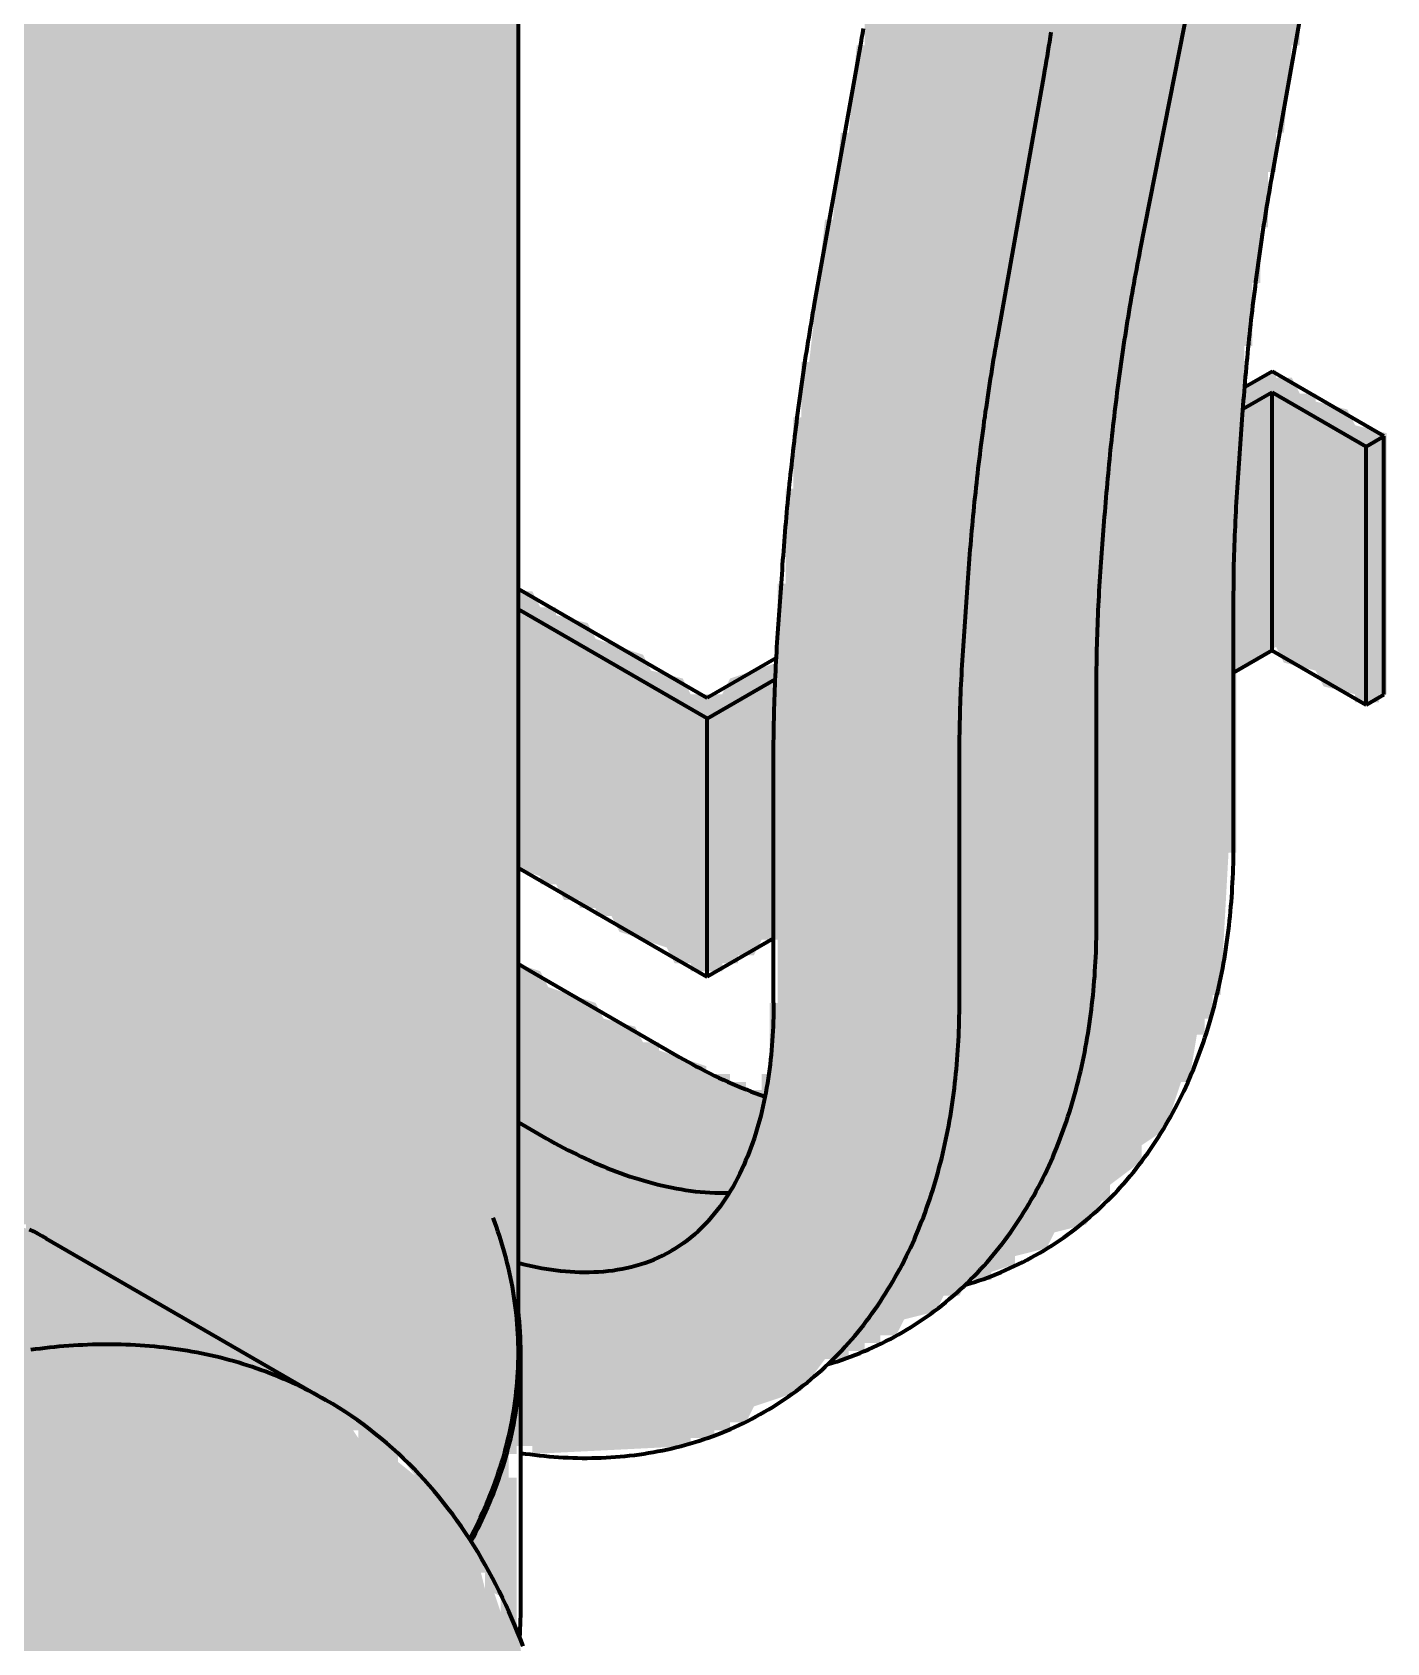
# Model space of a CAD drawing. Header units: millimetres. Extents: x 0 to 420, y 0 to 297.
# Drawn here: x 240.63 to 257.76, y 175.43 to 195.79 of the extents above; entities that cross this region are included whole.
import ezdxf

# ---------------------------------------------------------------- set-up
doc = ezdxf.new("R2010")
doc.units = ezdxf.units.MM
doc.layers.add('01-VISIBLE', color=7, linetype='CONTINUOUS', lineweight=70)
doc.layers.add('13-GRAFICA', color=30, linetype='CONTINUOUS', lineweight=18)

msp = doc.modelspace()

# ---------------------------------------------------------------- hatches: boundary and pattern name
at = {"layer": '13-GRAFICA', "true_color": 0x202020}
h = msp.add_hatch(color=7, dxfattribs=at)
h.dxf.hatch_style = 1
h.paths.add_polyline_path([(248.656, 234.118), (248.756, 233.918), (248.956, 233.918), (248.956, 233.818), (249.056, 233.818), (249.256, 233.518), (249.456, 233.518), (250.156, 232.718), (250.356, 232.718), (250.356, 232.618), (250.856, 232.218), (250.856, 232.018), (251.356, 231.618), (251.356, 231.418), (251.856, 231.018), (251.856, 230.818), (252.156, 230.618), (252.156, 230.418), (252.356, 230.318), (252.356, 230.118), (252.456, 230.118), (252.556, 229.818), (252.756, 229.718), (252.856, 229.318), (252.956, 229.318), (253.056, 229.018), (253.256, 228.918), (253.256, 228.718), (253.356, 228.718), (253.356, 228.518), (253.456, 228.518), (253.456, 228.318), (253.556, 228.318), (253.556, 228.118), (253.656, 228.118), (253.656, 227.918), (253.756, 227.918), (253.756, 227.718), (253.856, 227.718), (253.856, 227.518), (253.956, 227.518), (253.956, 227.318), (254.056, 227.318), (254.056, 227.118), (254.156, 227.118), (254.156, 226.918), (254.256, 226.918), (254.256, 226.718), (254.356, 226.718), (254.456, 226.118), (254.556, 226.118), (254.556, 225.918), (254.656, 225.918), (254.656, 225.618), (254.756, 225.618), (254.756, 225.318), (254.856, 225.318), (254.856, 225.018), (254.956, 225.018), (254.956, 224.718), (255.056, 224.718), (255.056, 224.418), (255.156, 224.418), (255.156, 224.118), (255.256, 224.118), (255.256, 223.618), (255.356, 223.618), (255.456, 222.718), (255.556, 222.718), (255.556, 222.318), (255.656, 222.318), (255.756, 220.118), (255.856, 220.118), (255.856, 214.818), (255.956, 214.818), (255.956, 213.518), (256.056, 213.518), (256.156, 211.718), (256.256, 211.718), (256.256, 211.018), (256.356, 211.018), (256.556, 208.918), (256.656, 208.918), (256.656, 208.318), (256.756, 208.318), (256.756, 207.618), (256.856, 207.618), (256.856, 206.918), (256.956, 206.918), (256.956, 206.118), (257.056, 206.118), (257.056, 205.218), (257.156, 205.218), (257.156, 204.018), (257.256, 204.018), (257.256, 199.818), (257.156, 199.818), (257.156, 198.718), (257.056, 198.718), (256.956, 197.318), (256.856, 197.318), (256.856, 196.818), (256.756, 196.818), (256.756, 196.218), (256.656, 196.218), (256.656, 195.618), (256.556, 195.618), (256.456, 194.518), (256.356, 194.518), (256.356, 194.018), (256.256, 194.018), (256.256, 193.318), (256.156, 193.318), (256.156, 192.618), (256.056, 192.618), (256.056, 191.818), (255.956, 191.818), (255.956, 190.618), (255.856, 190.618), (255.856, 185.418), (255.756, 185.418), (255.656, 183.618), (255.556, 183.618), (255.556, 183.318), (255.456, 183.318), (255.456, 183.118), (255.356, 183.118), (255.256, 182.518), (255.156, 182.518), (254.956, 181.918), (254.656, 181.718), (254.656, 181.518), (254.256, 181.218), (254.256, 181.018), (254.156, 181.018), (253.956, 180.718), (253.556, 180.618), (253.456, 180.418), (253.056, 180.318), (253.056, 180.218), (252.756, 180.118), (252.756, 180.018), (252.456, 180.018), (252.356, 179.818), (252.156, 179.818), (252.056, 179.618), (251.656, 179.518), (251.556, 179.318), (251.356, 179.318), (251.356, 179.218), (251.156, 179.218), (251.156, 179.118), (250.956, 179.118), (250.956, 179.018), (250.656, 179.018), (250.356, 178.618), (249.756, 178.418), (249.656, 178.218), (249.456, 178.218), (249.456, 178.118), (249.256, 178.118), (249.256, 178.018), (248.956, 178.018), (248.956, 177.918), (246.956, 177.818), (246.956, 177.918), (246.756, 177.918), (246.756, 184.018), (247.056, 183.918), (247.156, 183.718), (247.756, 183.518), (247.856, 183.318), (248.256, 183.218), (248.356, 183.018), (248.556, 183.018), (248.556, 182.918), (249.156, 182.718), (249.156, 182.618), (249.456, 182.618), (249.456, 182.518), (249.656, 182.518), (249.656, 182.418), (249.856, 182.418), (249.856, 182.618), (249.956, 182.618), (249.956, 183.518), (250.056, 183.518), (250.056, 188.818), (250.156, 188.818), (250.156, 190.018), (250.256, 190.018), (250.256, 190.918), (250.356, 190.918), (250.356, 191.618), (250.456, 191.618), (250.656, 193.418), (250.756, 193.418), (250.856, 194.518), (250.956, 194.518), (251.056, 195.618), (251.156, 195.618), (251.156, 196.218), (251.256, 196.218), (251.356, 198.118), (251.456, 198.118), (251.456, 201.918), (251.356, 201.918), (251.356, 203.118), (251.256, 203.118), (251.256, 204.018), (251.156, 204.018), (251.156, 204.718), (251.056, 204.718), (250.856, 206.818), (250.756, 206.818), (250.556, 208.818), (250.456, 208.818), (250.456, 209.618), (250.356, 209.618), (250.356, 210.418), (250.256, 210.418), (250.256, 211.418), (250.156, 211.418), (250.156, 212.718), (250.056, 212.718), (250.056, 218.018), (249.956, 218.018), (249.856, 220.018), (249.756, 220.018), (249.456, 221.718), (249.356, 221.718), (249.356, 222.018), (249.256, 222.018), (249.256, 222.318), (249.156, 222.318), (248.956, 223.218), (248.856, 223.218), (248.856, 223.418), (248.756, 223.418), (248.756, 223.718), (248.656, 223.718), (248.656, 223.918), (248.556, 223.918), (248.556, 224.118), (248.456, 224.118), (248.456, 224.318), (248.356, 224.318), (248.356, 224.518), (248.256, 224.518), (248.256, 224.718), (248.156, 224.718), (248.156, 224.918), (248.056, 224.918), (248.056, 225.118), (247.956, 225.118), (247.956, 225.318), (247.856, 225.318), (247.656, 225.918), (247.456, 226.018), (247.456, 226.218), (247.356, 226.218), (247.256, 226.518), (247.056, 226.618), (247.056, 226.818), (246.956, 226.818), (246.956, 227.018), (246.756, 227.118), (246.756, 227.318), (246.356, 227.618), (246.356, 227.818), (246.256, 227.818), (246.256, 227.918), (245.856, 228.218), (245.856, 228.418), (244.956, 229.218), (244.956, 235.518), (245.456, 235.518), (245.456, 235.418), (246.256, 235.318), (246.256, 235.218), (246.556, 235.218), (246.556, 235.118), (246.956, 235.118), (246.956, 235.018), (247.156, 235.018), (247.256, 234.818), (247.456, 234.818), (247.456, 234.718), (247.856, 234.618), (247.956, 234.418), (248.356, 234.318), (248.456, 234.118)])
at = {"layer": '13-GRAFICA', "true_color": 0xb21820}
h = msp.add_hatch(color=7, dxfattribs=at)
h.dxf.hatch_style = 1
h.paths.add_polyline_path([(235.556, 186.018), (235.556, 186.118), (237.256, 186.218), (237.256, 186.318), (237.656, 186.318), (237.656, 186.418), (238.056, 186.418), (238.056, 186.518), (238.456, 186.518), (238.456, 186.618), (238.756, 186.618), (238.756, 186.718), (239.156, 186.718), (239.156, 186.818), (239.456, 186.818), (239.456, 186.918), (239.856, 186.918), (239.856, 187.018), (240.456, 187.118), (240.456, 204.318), (239.856, 204.218), (239.856, 204.118), (239.456, 204.118), (239.456, 204.018), (239.156, 204.018), (239.156, 203.918), (238.756, 203.918), (238.756, 203.818), (238.456, 203.818), (238.456, 203.718), (237.256, 203.518), (237.256, 203.418), (235.556, 203.318), (235.556, 203.218), (235.356, 203.218), (235.356, 211.329), (236.956, 211.418), (236.956, 211.518), (237.356, 211.518), (237.356, 211.618), (237.756, 211.618), (237.756, 211.718), (238.156, 211.718), (238.156, 211.818), (239.356, 212.018), (239.356, 212.118), (240.056, 212.218), (240.056, 212.318), (240.256, 212.318), (240.256, 212.418), (240.456, 212.418), (240.456, 212.518), (240.656, 212.518), (240.656, 212.618), (240.856, 212.618), (240.856, 212.718), (241.156, 212.718), (241.156, 212.818), (241.356, 212.818), (241.356, 212.918), (241.556, 212.918), (241.556, 213.018), (241.756, 213.018), (241.756, 213.118), (242.056, 213.118), (242.056, 213.218), (242.456, 213.318), (242.456, 202.618), (242.356, 202.618), (242.356, 202.418), (242.156, 202.318), (242.156, 202.118), (241.956, 202.018), (241.956, 201.818), (241.756, 201.718), (241.756, 201.518), (241.556, 201.418), (241.556, 201.218), (241.356, 201.118), (241.356, 196.018), (241.556, 196.018), (241.556, 195.918), (241.856, 196.018), (241.956, 196.218), (242.556, 196.418), (242.656, 196.618), (243.256, 196.818), (243.356, 197.018), (243.956, 197.218), (244.056, 197.418), (244.456, 197.518), (244.456, 201.918), (244.756, 202.018), (244.856, 202.318), (244.956, 202.318), (244.956, 215.518), (245.256, 215.718), (245.256, 215.918), (245.556, 216.118), (245.556, 216.318), (245.656, 216.318), (245.656, 216.418), (245.856, 216.518), (245.856, 216.718), (246.056, 216.818), (246.056, 217.018), (246.156, 217.018), (246.156, 217.218), (246.256, 217.218), (246.256, 217.518), (246.356, 217.518), (246.356, 217.818), (246.456, 217.818), (246.456, 218.118), (246.556, 218.118), (246.656, 218.818), (246.756, 218.818), (246.756, 178.018), (246.656, 178.018), (246.656, 178.218), (246.556, 178.218), (246.556, 177.518), (246.356, 177.418), (246.156, 176.818), (245.956, 176.818), (245.956, 177.018), (245.756, 177.118), (245.756, 177.318), (245.656, 177.318), (245.256, 177.818), (245.056, 177.818), (244.956, 178.018), (244.756, 178.018), (244.756, 178.118), (244.656, 178.118), (244.556, 178.318), (244.356, 178.318), (244.156, 178.618), (243.956, 178.618), (243.856, 178.818), (243.256, 179.018), (243.156, 179.218), (242.756, 179.318), (242.656, 179.518), (242.056, 179.718), (241.956, 179.918), (241.356, 180.118), (241.256, 180.318), (240.856, 180.418), (240.756, 180.618), (240.556, 180.618), (240.556, 180.718), (240.356, 180.718), (240.356, 180.818), (239.456, 180.918), (239.456, 181.018), (238.556, 181.118), (238.556, 181.218), (236.256, 181.018), (236.256, 180.918), (235.756, 180.918), (235.756, 180.818), (235.356, 180.738), (235.356, 182.218), (235.356, 185.518), (235.356, 186.018)])
h = msp.add_hatch(color=7, dxfattribs=at)
h.dxf.hatch_style = 1
h.paths.add_polyline_path([(255.956, 190.618), (255.956, 191.318), (256.356, 191.518), (256.356, 191.418), (256.556, 191.418), (256.656, 191.218), (256.856, 191.218), (256.856, 191.118), (257.256, 191.018), (257.356, 190.818), (257.756, 190.718), (257.756, 187.418), (257.656, 187.418), (257.656, 187.318), (257.356, 187.318), (257.356, 187.418), (256.956, 187.518), (256.856, 187.718), (256.456, 187.818), (256.356, 188.018), (255.856, 187.718), (255.856, 190.618)])
h = msp.add_hatch(color=7, dxfattribs=at)
h.dxf.hatch_style = 1
h.paths.add_polyline_path([(246.956, 188.718), (247.056, 188.518), (247.256, 188.518), (247.256, 188.418), (247.656, 188.318), (247.756, 188.118), (248.356, 187.918), (248.456, 187.718), (248.856, 187.618), (248.956, 187.418), (249.356, 187.418), (249.456, 187.618), (250.056, 187.818), (250.056, 184.318), (249.856, 184.318), (249.756, 184.118), (249.556, 184.118), (249.556, 184.018), (249.356, 184.018), (249.356, 183.918), (248.956, 183.918), (248.956, 184.018), (248.756, 184.018), (248.656, 184.218), (248.056, 184.418), (247.956, 184.618), (247.756, 184.618), (247.756, 184.718), (247.556, 184.718), (247.556, 184.818), (247.356, 184.818), (247.256, 185.018), (247.056, 185.018), (247.056, 185.118), (246.756, 185.218), (246.756, 188.718)])
at = {"layer": '13-GRAFICA', "true_color": 0x202020}
h = msp.add_hatch(color=7, dxfattribs=at)
h.dxf.hatch_style = 1
h.paths.add_polyline_path([(230.856, 178.118), (231.056, 178.118), (231.156, 178.318), (231.356, 178.318), (231.556, 178.618), (231.756, 178.618), (231.856, 178.818), (232.056, 178.818), (232.256, 179.118), (232.456, 179.118), (232.556, 179.318), (232.756, 179.318), (232.756, 179.418), (232.856, 179.418), (232.956, 179.618), (233.156, 179.618), (233.256, 179.818), (233.456, 179.818), (233.456, 179.918), (233.656, 179.918), (233.656, 180.018), (233.956, 180.018), (233.956, 180.118), (234.156, 180.118), (234.156, 180.218), (234.356, 180.218), (234.356, 180.318), (234.656, 180.318), (234.656, 180.418), (234.856, 180.418), (234.856, 180.518), (235.056, 180.518), (235.056, 180.618), (235.256, 180.618), (235.256, 180.718), (235.556, 180.718), (235.556, 180.818), (235.756, 180.818), (235.756, 180.918), (236.256, 180.918), (236.256, 181.018), (238.556, 181.218), (238.556, 181.118), (239.056, 181.118), (239.056, 181.018), (239.456, 181.018), (239.456, 180.918), (239.956, 180.918), (239.956, 180.818), (240.356, 180.818), (240.356, 180.718), (240.756, 180.618), (240.856, 180.418), (241.256, 180.318), (241.356, 180.118), (241.956, 179.918), (242.056, 179.718), (242.656, 179.518), (242.756, 179.318), (243.156, 179.218), (243.256, 179.018), (243.856, 178.818), (243.956, 178.618), (244.156, 178.618), (244.256, 178.468), (244.256, 171.118), (244.156, 171.118), (244.156, 171.518), (244.056, 171.518), (243.856, 172.718), (243.756, 172.718), (243.756, 173.018), (243.556, 173.118), (243.456, 173.518), (243.356, 173.518), (243.256, 173.818), (243.056, 173.918), (242.956, 174.318), (242.756, 174.318), (242.556, 174.618), (242.356, 174.618), (242.356, 174.718), (242.056, 174.818), (241.956, 175.018), (241.756, 175.018), (241.756, 175.118), (241.256, 175.118), (241.256, 175.218), (240.856, 175.218), (240.856, 175.318), (239.656, 175.318), (239.656, 175.218), (238.556, 175.118), (238.556, 175.018), (238.056, 174.918), (238.056, 174.818), (237.856, 174.818), (237.856, 174.718), (237.656, 174.718), (237.656, 174.618), (237.356, 174.618), (237.356, 174.518), (236.756, 174.318), (236.656, 174.118), (236.456, 174.118), (236.256, 173.818), (236.056, 173.818), (235.956, 173.618), (235.756, 173.618), (235.756, 173.518), (235.656, 173.518), (235.556, 173.318), (235.356, 173.318), (235.256, 173.118), (235.056, 173.118), (235.056, 173.018), (233.256, 171.318), (233.256, 171.118), (233.056, 171.018), (233.056, 170.818), (232.756, 170.618), (232.756, 170.418), (232.456, 170.218), (232.456, 170.018), (232.256, 169.918), (232.256, 169.718), (232.156, 169.718), (232.156, 169.618), (231.956, 169.518), (231.956, 169.318), (231.756, 169.218), (231.756, 169.018), (231.656, 169.018), (231.556, 168.618), (231.356, 168.518), (231.356, 168.318), (231.256, 168.318), (231.256, 168.118), (231.156, 168.118), (231.156, 167.918), (231.056, 167.918), (231.056, 167.718), (230.956, 167.718), (230.756, 167.118), (230.556, 167.018), (230.456, 166.418), (230.356, 166.418), (230.356, 166.218), (230.256, 166.218), (230.056, 165.318), (229.956, 165.318), (229.856, 164.818), (229.756, 164.818), (229.756, 164.518), (229.656, 164.518), (229.556, 163.418), (229.456, 163.418), (229.456, 162.918), (229.356, 162.918), (229.356, 162.418), (229.256, 162.418), (229.256, 176.451)])
h = msp.add_hatch(color=7, dxfattribs=at)
h.dxf.hatch_style = 1
h.paths.add_polyline_path([(244.356, 178.318), (244.556, 178.318), (244.756, 178.018), (244.956, 178.018), (245.056, 177.818), (245.256, 177.818), (245.256, 177.718), (245.756, 177.318), (245.756, 177.118), (245.956, 177.018), (245.956, 176.818), (246.056, 176.818), (246.056, 176.618), (246.256, 176.518), (246.356, 176.118), (246.456, 176.118), (246.556, 175.818), (246.756, 175.718), (246.856, 175.018), (246.956, 175.018), (246.956, 174.618), (247.056, 174.618), (247.056, 174.218), (247.156, 174.218), (247.156, 173.718), (247.256, 173.718), (247.256, 173.318), (247.356, 173.318), (247.356, 169.718), (247.256, 169.718), (247.256, 169.218), (247.156, 169.218), (247.156, 168.718), (247.056, 168.718), (247.056, 168.118), (246.956, 168.118), (246.956, 167.618), (246.856, 167.618), (246.756, 166.718), (246.656, 166.718), (246.656, 166.418), (246.556, 166.418), (246.556, 166.218), (246.456, 166.218), (246.456, 165.918), (246.356, 165.918), (246.156, 165.018), (246.056, 165.018), (246.056, 164.818), (245.956, 164.818), (245.756, 163.918), (245.656, 163.918), (245.656, 163.718), (245.556, 163.718), (245.556, 163.418), (245.356, 163.318), (245.356, 163.118), (245.256, 163.118), (245.256, 162.918), (245.156, 162.918), (245.156, 162.718), (245.056, 162.718), (245.056, 162.518), (244.956, 162.518), (244.956, 162.318), (244.856, 162.318), (244.656, 161.718), (244.456, 161.618), (244.456, 161.418), (244.356, 161.418), (244.356, 161.218), (244.256, 161.218), (244.256, 168.918), (244.256, 171.118), (244.256, 178.468)])
at = {"layer": '13-GRAFICA', "true_color": 0xffd200}
h = msp.add_hatch(color=7, dxfattribs=at)
h.dxf.hatch_style = 1
h.paths.add_polyline_path([(246.356, 176.318), (246.256, 176.318), (246.256, 176.518), (246.056, 176.618), (246.056, 176.818), (246.156, 176.818), (246.356, 177.418), (246.556, 177.518), (246.556, 178.218), (246.656, 178.218), (246.656, 178.018), (246.756, 178.018), (246.756, 177.818), (246.656, 177.818), (246.656, 177.518), (246.756, 177.518), (246.756, 175.718), (246.556, 175.818), (246.556, 176.018), (246.356, 176.118)])

# ---------------------------------------------------------------- linework, layer by layer
at = {"layer": '01-VISIBLE'}
for p, q in [((246.779, 179.096), (246.779, 218.905)), ((256.303, 193.941), (256.889, 197.242)), ((254.641, 193.028), (255.258, 196.167)), ((250.524, 192.352), (251.111, 195.653)), ((252.838, 191.941), (253.424, 195.242)), ((256.307, 191.498), (255.961, 191.298)), ((257.721, 190.681), (256.307, 191.498)), ((255.939, 191.024), (256.307, 191.236)), ((256.307, 191.236), (257.495, 190.551)), ((256.307, 187.97), (256.307, 191.236)), ((255.869, 190.03), (255.925, 190.829)), ((257.495, 190.551), (257.721, 190.681)), ((257.495, 187.285), (257.495, 190.551)), ((257.721, 187.415), (257.721, 190.681)), ((254.147, 189.089), (254.19, 189.663)), ((250.06, 188.192), (250.116, 188.991)), ((246.779, 188.752), (249.165, 187.374)), ((252.404, 188.029), (252.46, 188.828)), ((249.165, 187.113), (246.779, 188.49)), ((255.82, 185.521), (255.82, 188.573)), ((250.041, 187.88), (249.165, 187.374)), ((256.307, 187.97), (255.82, 187.689)), ((256.307, 187.97), (257.495, 187.285)), ((249.165, 187.113), (250.027, 187.611)), ((254.087, 184.521), (254.087, 187.498)), ((257.495, 187.285), (257.721, 187.415)), ((249.165, 183.847), (249.165, 187.113)), ((250.005, 183.52), (250.005, 186.573)), ((252.355, 183.52), (252.355, 186.573)), ((246.779, 185.224), (249.165, 183.847)), ((250.005, 184.332), (249.165, 183.847)), ((246.906, 183.936), (248.815, 182.834)), ((246.779, 182.009), (247.083, 181.833)), ((240.811, 180.54), (244.347, 178.499)), ((246.809, 175.83), (246.809, 179.096))]:
    msp.add_line(p, q, dxfattribs=at)
for points in [[(251.111, 195.653), (251.121, 195.713), (251.132, 195.773), (251.142, 195.834)], [(253.424, 195.242), (253.435, 195.302), (253.446, 195.363), (253.456, 195.423), (253.466, 195.484), (253.476, 195.544), (253.486, 195.605), (253.496, 195.665), (253.505, 195.726), (253.515, 195.786)], [(255.925, 190.829), (255.929, 190.889), (255.933, 190.949), (255.938, 191.009), (255.942, 191.069), (255.947, 191.129), (255.952, 191.19), (255.957, 191.25), (255.962, 191.31), (255.967, 191.37), (255.972, 191.43), (255.978, 191.49), (255.983, 191.55), (255.989, 191.61), (255.994, 191.67), (256, 191.73), (256.006, 191.79), (256.012, 191.85), (256.018, 191.91), (256.025, 191.97), (256.031, 192.03), (256.038, 192.09), (256.044, 192.15), (256.051, 192.21), (256.058, 192.27), (256.065, 192.33), (256.072, 192.39), (256.08, 192.45), (256.087, 192.51), (256.095, 192.57), (256.102, 192.629), (256.11, 192.689), (256.118, 192.749), (256.126, 192.809), (256.134, 192.869), (256.142, 192.928), (256.151, 192.988), (256.159, 193.048), (256.168, 193.108), (256.177, 193.167), (256.186, 193.227), (256.195, 193.287), (256.204, 193.346), (256.213, 193.406), (256.223, 193.465), (256.232, 193.525), (256.242, 193.584), (256.252, 193.644), (256.262, 193.703), (256.272, 193.763), (256.282, 193.822), (256.292, 193.882), (256.303, 193.941)], [(254.19, 189.663), (254.195, 189.723), (254.2, 189.784), (254.205, 189.844), (254.21, 189.904), (254.215, 189.965), (254.22, 190.025), (254.226, 190.086), (254.231, 190.146), (254.237, 190.207), (254.242, 190.267), (254.248, 190.327), (254.254, 190.388), (254.26, 190.448), (254.266, 190.509), (254.273, 190.569), (254.279, 190.629), (254.286, 190.69), (254.293, 190.75), (254.299, 190.81), (254.306, 190.87), (254.313, 190.931), (254.32, 190.991), (254.328, 191.051), (254.335, 191.111), (254.343, 191.172), (254.35, 191.232), (254.358, 191.292), (254.366, 191.352), (254.374, 191.412), (254.382, 191.472), (254.391, 191.532), (254.399, 191.593), (254.408, 191.653), (254.416, 191.713), (254.425, 191.773), (254.434, 191.833), (254.443, 191.893), (254.452, 191.953), (254.462, 192.013), (254.471, 192.073), (254.481, 192.132), (254.491, 192.192), (254.5, 192.252), (254.51, 192.312), (254.521, 192.372), (254.531, 192.432), (254.541, 192.491), (254.552, 192.551), (254.562, 192.611), (254.573, 192.671), (254.584, 192.73), (254.595, 192.79), (254.607, 192.85), (254.618, 192.909), (254.629, 192.969), (254.641, 193.028)], [(250.116, 188.991), (250.12, 189.051), (250.124, 189.112), (250.129, 189.172), (250.133, 189.232), (250.138, 189.292), (250.143, 189.353), (250.147, 189.413), (250.152, 189.473), (250.158, 189.534), (250.163, 189.594), (250.168, 189.654), (250.173, 189.714), (250.179, 189.775), (250.185, 189.835), (250.19, 189.895), (250.196, 189.955), (250.202, 190.015), (250.208, 190.076), (250.214, 190.136), (250.221, 190.196), (250.227, 190.256), (250.234, 190.316), (250.24, 190.376), (250.247, 190.437), (250.254, 190.497), (250.261, 190.557), (250.268, 190.617), (250.275, 190.677), (250.283, 190.737), (250.29, 190.797), (250.298, 190.857), (250.305, 190.917), (250.313, 190.977), (250.321, 191.037), (250.329, 191.097), (250.337, 191.157), (250.345, 191.217), (250.354, 191.277), (250.362, 191.336), (250.371, 191.396), (250.379, 191.456), (250.388, 191.516), (250.397, 191.576), (250.406, 191.636), (250.415, 191.695), (250.425, 191.755), (250.434, 191.815), (250.444, 191.875), (250.453, 191.934), (250.463, 191.994), (250.473, 192.054), (250.483, 192.113), (250.493, 192.173), (250.503, 192.233), (250.514, 192.292), (250.524, 192.352)], [(252.46, 188.828), (252.464, 188.888), (252.468, 188.949), (252.473, 189.009), (252.478, 189.069), (252.482, 189.129), (252.487, 189.189), (252.492, 189.249), (252.497, 189.309), (252.502, 189.369), (252.507, 189.43), (252.513, 189.49), (252.518, 189.55), (252.524, 189.61), (252.53, 189.67), (252.535, 189.73), (252.541, 189.79), (252.547, 189.85), (252.554, 189.91), (252.56, 189.97), (252.566, 190.03), (252.573, 190.09), (252.58, 190.15), (252.586, 190.21), (252.593, 190.27), (252.6, 190.33), (252.608, 190.39), (252.615, 190.449), (252.622, 190.509), (252.63, 190.569), (252.637, 190.629), (252.645, 190.689), (252.653, 190.749), (252.661, 190.808), (252.669, 190.868), (252.678, 190.928), (252.686, 190.988), (252.695, 191.047), (252.703, 191.107), (252.712, 191.167), (252.721, 191.226), (252.73, 191.286), (252.739, 191.346), (252.748, 191.405), (252.758, 191.465), (252.767, 191.525), (252.777, 191.584), (252.787, 191.644), (252.797, 191.703), (252.807, 191.763), (252.817, 191.822), (252.828, 191.881), (252.838, 191.941)], [(255.82, 188.573), (255.82, 188.634), (255.82, 188.695), (255.821, 188.755), (255.821, 188.816), (255.822, 188.877), (255.823, 188.938), (255.824, 188.998), (255.825, 189.059), (255.827, 189.12), (255.828, 189.181), (255.83, 189.241), (255.832, 189.302), (255.834, 189.363), (255.836, 189.423), (255.839, 189.484), (255.842, 189.545), (255.844, 189.605), (255.847, 189.666), (255.851, 189.727), (255.854, 189.787), (255.858, 189.848), (255.861, 189.909), (255.865, 189.969), (255.869, 190.03)], [(254.087, 187.498), (254.088, 187.56), (254.088, 187.621), (254.088, 187.682), (254.089, 187.743), (254.09, 187.805), (254.09, 187.866), (254.092, 187.927), (254.093, 187.988), (254.094, 188.05), (254.096, 188.111), (254.098, 188.172), (254.1, 188.233), (254.102, 188.294), (254.104, 188.356), (254.107, 188.417), (254.109, 188.478), (254.112, 188.539), (254.115, 188.6), (254.119, 188.662), (254.122, 188.723), (254.126, 188.784), (254.13, 188.845), (254.134, 188.906), (254.138, 188.967), (254.142, 189.028), (254.147, 189.089)], [(250.005, 186.573), (250.005, 186.633), (250.005, 186.693), (250.006, 186.753), (250.006, 186.813), (250.007, 186.873), (250.008, 186.933), (250.009, 186.993), (250.01, 187.053), (250.011, 187.113), (250.012, 187.173), (250.014, 187.233), (250.016, 187.293), (250.018, 187.353), (250.02, 187.413), (250.022, 187.473), (250.024, 187.533), (250.027, 187.593), (250.029, 187.653), (250.032, 187.713), (250.035, 187.773), (250.038, 187.833), (250.041, 187.893), (250.045, 187.953), (250.048, 188.012), (250.052, 188.072), (250.056, 188.132), (250.06, 188.192)], [(252.355, 186.573), (252.355, 186.633), (252.355, 186.694), (252.356, 186.755), (252.356, 186.816), (252.357, 186.876), (252.358, 186.937), (252.359, 186.998), (252.36, 187.059), (252.362, 187.119), (252.363, 187.18), (252.365, 187.241), (252.367, 187.302), (252.369, 187.362), (252.372, 187.423), (252.374, 187.484), (252.377, 187.544), (252.38, 187.605), (252.383, 187.666), (252.386, 187.726), (252.389, 187.787), (252.393, 187.848), (252.396, 187.908), (252.4, 187.969), (252.404, 188.029)], [(252.427, 179.953), (252.485, 179.97), (252.542, 179.989), (252.6, 180.008), (252.657, 180.028), (252.714, 180.048), (252.77, 180.07), (252.826, 180.092), (252.882, 180.115), (252.938, 180.139), (252.993, 180.164), (253.048, 180.189), (253.102, 180.215), (253.156, 180.242), (253.21, 180.27), (253.263, 180.299), (253.316, 180.328), (253.369, 180.358), (253.421, 180.389), (253.472, 180.421), (253.523, 180.453), (253.574, 180.486), (253.624, 180.52), (253.674, 180.554), (253.723, 180.59), (253.772, 180.625), (253.82, 180.662), (253.868, 180.699), (253.915, 180.737), (253.961, 180.776), (254.007, 180.815), (254.053, 180.855), (254.098, 180.896), (254.142, 180.937), (254.186, 180.978), (254.229, 181.021), (254.271, 181.064), (254.313, 181.107), (254.355, 181.151), (254.396, 181.196), (254.436, 181.241), (254.475, 181.287), (254.514, 181.333), (254.553, 181.38), (254.59, 181.427), (254.628, 181.475), (254.664, 181.523), (254.7, 181.572), (254.735, 181.621), (254.77, 181.67), (254.804, 181.72), (254.837, 181.771), (254.87, 181.822), (254.902, 181.873), (254.934, 181.924), (254.965, 181.976), (254.995, 182.029), (255.025, 182.081), (255.054, 182.134), (255.083, 182.188), (255.11, 182.241), (255.138, 182.295), (255.164, 182.35), (255.191, 182.404), (255.216, 182.459), (255.241, 182.514), (255.265, 182.569), (255.289, 182.625), (255.312, 182.681), (255.335, 182.737), (255.357, 182.793), (255.378, 182.85), (255.399, 182.907), (255.419, 182.964), (255.439, 183.021), (255.458, 183.078), (255.477, 183.136), (255.495, 183.194), (255.512, 183.251), (255.529, 183.31), (255.545, 183.368), (255.561, 183.426), (255.577, 183.485), (255.592, 183.543), (255.606, 183.602), (255.62, 183.661), (255.633, 183.72), (255.646, 183.779), (255.658, 183.838), (255.67, 183.897), (255.682, 183.957), (255.692, 184.016), (255.703, 184.076), (255.713, 184.136), (255.722, 184.195), (255.731, 184.255), (255.74, 184.315), (255.748, 184.375), (255.755, 184.435), (255.762, 184.495), (255.769, 184.555), (255.775, 184.615), (255.781, 184.675), (255.787, 184.736), (255.792, 184.796), (255.796, 184.856), (255.8, 184.917), (255.804, 184.977), (255.808, 185.037), (255.81, 185.098), (255.813, 185.158), (255.815, 185.219), (255.817, 185.279), (255.818, 185.339), (255.819, 185.4), (255.82, 185.46), (255.82, 185.521)], [(250.694, 178.953), (250.752, 178.97), (250.81, 178.988), (250.867, 179.007), (250.924, 179.027), (250.981, 179.048), (251.038, 179.07), (251.094, 179.092), (251.15, 179.115), (251.205, 179.139), (251.261, 179.163), (251.315, 179.189), (251.37, 179.215), (251.424, 179.242), (251.478, 179.27), (251.531, 179.299), (251.584, 179.328), (251.636, 179.358), (251.688, 179.389), (251.74, 179.42), (251.791, 179.453), (251.842, 179.486), (251.892, 179.52), (251.942, 179.554), (251.991, 179.589), (252.039, 179.625), (252.088, 179.662), (252.135, 179.699), (252.182, 179.737), (252.229, 179.776), (252.275, 179.815), (252.32, 179.855), (252.365, 179.895), (252.409, 179.936), (252.453, 179.978), (252.496, 180.021), (252.539, 180.064), (252.581, 180.107), (252.622, 180.151), (252.663, 180.196), (252.703, 180.241), (252.743, 180.287), (252.782, 180.333), (252.82, 180.38), (252.858, 180.427), (252.895, 180.475), (252.932, 180.523), (252.968, 180.572), (253.003, 180.621), (253.037, 180.67), (253.072, 180.72), (253.105, 180.771), (253.138, 180.821), (253.17, 180.873), (253.202, 180.924), (253.233, 180.976), (253.263, 181.028), (253.293, 181.081), (253.322, 181.134), (253.35, 181.187), (253.378, 181.241), (253.405, 181.295), (253.432, 181.349), (253.458, 181.404), (253.484, 181.459), (253.508, 181.514), (253.533, 181.569), (253.556, 181.625), (253.58, 181.681), (253.602, 181.737), (253.624, 181.793), (253.646, 181.85), (253.666, 181.907), (253.687, 181.964), (253.706, 182.021), (253.725, 182.078), (253.744, 182.136), (253.762, 182.193), (253.78, 182.251), (253.797, 182.309), (253.813, 182.368), (253.829, 182.426), (253.844, 182.484), (253.859, 182.543), (253.874, 182.602), (253.887, 182.661), (253.901, 182.72), (253.914, 182.779), (253.926, 182.838), (253.938, 182.897), (253.949, 182.957), (253.96, 183.016), (253.97, 183.076), (253.98, 183.135), (253.99, 183.195), (253.999, 183.255), (254.007, 183.315), (254.015, 183.375), (254.023, 183.435), (254.03, 183.495), (254.037, 183.555), (254.043, 183.615), (254.049, 183.675), (254.054, 183.735), (254.059, 183.796), (254.064, 183.856), (254.068, 183.916), (254.072, 183.977), (254.075, 184.037), (254.078, 184.097), (254.081, 184.158), (254.083, 184.218), (254.084, 184.279), (254.086, 184.339), (254.087, 184.4), (254.087, 184.46), (254.087, 184.521)], [(246.779, 184.011), (246.8, 183.998), (246.821, 183.986), (246.843, 183.973), (246.864, 183.961), (246.885, 183.948), (246.906, 183.936)], [(246.809, 177.829), (246.869, 177.821), (246.928, 177.813), (246.988, 177.805), (247.048, 177.798), (247.107, 177.792), (247.167, 177.787), (247.227, 177.782), (247.287, 177.777), (247.347, 177.774), (247.407, 177.771), (247.467, 177.769), (247.527, 177.767), (247.587, 177.766), (247.647, 177.766), (247.707, 177.767), (247.767, 177.768), (247.827, 177.77), (247.887, 177.772), (247.947, 177.776), (248.007, 177.78), (248.067, 177.785), (248.127, 177.79), (248.186, 177.797), (248.246, 177.804), (248.305, 177.812), (248.365, 177.82), (248.424, 177.83), (248.483, 177.84), (248.542, 177.851), (248.601, 177.862), (248.66, 177.875), (248.719, 177.888), (248.777, 177.902), (248.835, 177.917), (248.893, 177.933), (248.951, 177.949), (249.009, 177.966), (249.066, 177.984), (249.123, 178.003), (249.18, 178.023), (249.236, 178.043), (249.292, 178.064), (249.348, 178.086), (249.404, 178.109), (249.459, 178.133), (249.514, 178.157), (249.569, 178.182), (249.623, 178.208), (249.677, 178.234), (249.73, 178.262), (249.783, 178.29), (249.836, 178.319), (249.888, 178.349), (249.94, 178.379), (249.991, 178.41), (250.042, 178.442), (250.093, 178.475), (250.142, 178.508), (250.192, 178.542), (250.241, 178.577), (250.289, 178.612), (250.337, 178.648), (250.385, 178.685), (250.432, 178.722), (250.478, 178.76), (250.524, 178.799), (250.57, 178.838), (250.614, 178.878), (250.659, 178.919), (250.702, 178.96), (250.745, 179.002), (250.788, 179.045), (250.83, 179.087), (250.871, 179.131), (250.912, 179.175), (250.952, 179.22), (250.992, 179.265), (251.031, 179.311), (251.069, 179.357), (251.107, 179.403), (251.144, 179.451), (251.181, 179.498), (251.217, 179.546), (251.252, 179.595), (251.287, 179.644), (251.321, 179.693), (251.355, 179.743), (251.387, 179.793), (251.42, 179.844), (251.451, 179.895), (251.483, 179.946), (251.513, 179.998), (251.543, 180.05), (251.572, 180.103), (251.601, 180.155), (251.629, 180.208), (251.656, 180.262), (251.683, 180.316), (251.709, 180.37), (251.735, 180.424), (251.76, 180.478), (251.785, 180.533), (251.809, 180.588), (251.832, 180.644), (251.855, 180.699), (251.877, 180.755), (251.899, 180.811), (251.92, 180.867), (251.94, 180.924), (251.96, 180.98), (251.98, 181.037), (251.998, 181.094), (252.017, 181.152), (252.035, 181.209), (252.052, 181.266), (252.069, 181.324), (252.085, 181.382), (252.1, 181.44), (252.116, 181.498), (252.13, 181.556), (252.144, 181.615), (252.158, 181.673), (252.171, 181.732), (252.184, 181.79), (252.196, 181.849), (252.208, 181.908), (252.219, 181.967), (252.229, 182.026), (252.24, 182.085), (252.249, 182.145), (252.259, 182.204), (252.268, 182.263), (252.276, 182.323), (252.284, 182.382), (252.291, 182.442), (252.298, 182.502), (252.305, 182.561), (252.311, 182.621), (252.317, 182.681), (252.322, 182.741), (252.327, 182.801), (252.332, 182.86), (252.336, 182.92), (252.34, 182.98), (252.343, 183.04), (252.346, 183.1), (252.348, 183.16), (252.35, 183.22), (252.352, 183.28), (252.353, 183.34), (252.354, 183.4), (252.355, 183.46), (252.355, 183.52)], [(250.005, 183.52), (250.005, 183.46), (250.004, 183.4), (250.003, 183.34), (250.001, 183.28), (249.999, 183.22), (249.996, 183.16), (249.993, 183.1), (249.989, 183.04), (249.984, 182.98), (249.979, 182.92), (249.974, 182.861), (249.967, 182.801), (249.96, 182.741), (249.953, 182.682), (249.945, 182.622), (249.936, 182.563), (249.927, 182.503), (249.917, 182.444), (249.906, 182.385), (249.895, 182.326), (249.883, 182.267), (249.87, 182.208), (249.856, 182.15), (249.842, 182.092), (249.827, 182.033), (249.811, 181.975), (249.794, 181.918), (249.776, 181.86), (249.758, 181.803), (249.738, 181.746), (249.718, 181.69), (249.697, 181.633), (249.675, 181.578), (249.652, 181.522), (249.628, 181.467), (249.603, 181.412), (249.577, 181.358), (249.55, 181.305), (249.522, 181.251), (249.493, 181.199), (249.462, 181.147), (249.431, 181.096), (249.398, 181.045), (249.365, 180.996), (249.33, 180.947), (249.294, 180.899), (249.256, 180.852), (249.218, 180.806), (249.178, 180.761), (249.137, 180.717), (249.094, 180.674), (249.051, 180.633), (249.006, 180.593), (248.96, 180.554), (248.913, 180.517), (248.865, 180.481), (248.815, 180.447), (248.765, 180.415), (248.713, 180.384)], [(248.815, 182.834), (248.87, 182.802), (248.925, 182.772), (248.98, 182.742), (249.035, 182.712), (249.09, 182.683), (249.146, 182.654), (249.202, 182.626), (249.259, 182.598), (249.315, 182.571), (249.372, 182.545), (249.429, 182.519), (249.487, 182.494), (249.545, 182.469), (249.603, 182.445), (249.661, 182.422), (249.719, 182.399), (249.778, 182.377), (249.837, 182.355), (249.896, 182.335)], [(247.083, 181.833), (247.136, 181.803), (247.189, 181.773), (247.242, 181.744), (247.296, 181.715), (247.35, 181.687), (247.404, 181.659), (247.458, 181.631), (247.513, 181.605), (247.568, 181.578), (247.623, 181.552), (247.679, 181.527), (247.734, 181.502), (247.79, 181.478), (247.846, 181.454), (247.903, 181.431), (247.96, 181.409), (248.016, 181.387), (248.074, 181.366), (248.131, 181.346), (248.189, 181.326), (248.247, 181.307), (248.305, 181.289), (248.363, 181.272), (248.422, 181.255), (248.481, 181.239), (248.54, 181.224), (248.599, 181.21), (248.658, 181.196), (248.718, 181.184), (248.778, 181.173), (248.838, 181.162), (248.898, 181.152), (248.958, 181.144), (249.019, 181.136), (249.079, 181.13), (249.14, 181.125), (249.201, 181.121), (249.262, 181.118), (249.323, 181.117), (249.384, 181.116), (249.444, 181.117)], [(246.779, 179.096), (246.779, 179.156), (246.778, 179.217), (246.776, 179.277), (246.773, 179.337), (246.77, 179.397), (246.765, 179.457), (246.76, 179.517), (246.754, 179.577), (246.748, 179.637), (246.74, 179.697), (246.732, 179.756), (246.723, 179.816), (246.713, 179.875), (246.703, 179.935), (246.692, 179.994), (246.68, 180.053), (246.667, 180.112), (246.654, 180.171), (246.639, 180.229), (246.625, 180.287), (246.609, 180.346), (246.593, 180.404), (246.576, 180.461), (246.558, 180.519), (246.54, 180.576), (246.521, 180.633), (246.501, 180.69), (246.48, 180.747), (246.459, 180.803)], [(240.811, 180.54), (240.759, 180.57), (240.706, 180.599), (240.653, 180.628), (240.6, 180.656)], [(246.779, 180.231), (246.838, 180.216), (246.897, 180.203), (246.956, 180.19), (247.015, 180.178), (247.074, 180.167), (247.133, 180.157), (247.193, 180.148), (247.253, 180.14), (247.313, 180.133), (247.373, 180.128), (247.433, 180.123), (247.493, 180.119), (247.553, 180.117), (247.613, 180.116), (247.674, 180.116), (247.734, 180.118), (247.794, 180.121), (247.854, 180.125), (247.914, 180.131), (247.974, 180.138), (248.034, 180.147), (248.093, 180.157), (248.152, 180.169), (248.211, 180.183), (248.269, 180.198), (248.327, 180.215), (248.384, 180.234), (248.441, 180.255), (248.497, 180.277), (248.552, 180.301), (248.607, 180.327), (248.66, 180.354), (248.713, 180.384)], [(246.809, 179.096), (246.809, 179.162), (246.807, 179.228), (246.805, 179.294), (246.802, 179.36), (246.798, 179.425), (246.792, 179.491), (246.786, 179.557), (246.779, 179.622)], [(244.347, 178.499), (244.295, 178.529), (244.242, 178.558), (244.189, 178.586), (244.135, 178.614), (244.082, 178.642), (244.028, 178.668), (243.973, 178.694), (243.919, 178.72), (243.864, 178.744), (243.808, 178.768), (243.753, 178.791), (243.697, 178.814), (243.641, 178.836), (243.585, 178.858), (243.528, 178.878), (243.471, 178.898), (243.414, 178.918), (243.357, 178.936), (243.299, 178.954), (243.242, 178.972), (243.184, 178.989), (243.126, 179.005), (243.067, 179.02), (243.009, 179.035), (242.95, 179.049), (242.892, 179.062), (242.833, 179.075), (242.774, 179.087), (242.715, 179.099), (242.656, 179.11), (242.596, 179.12), (242.537, 179.13), (242.477, 179.139), (242.417, 179.147), (242.358, 179.155), (242.298, 179.162), (242.238, 179.169), (242.178, 179.174), (242.118, 179.18), (242.058, 179.185), (241.998, 179.189), (241.938, 179.192), (241.877, 179.195), (241.817, 179.198), (241.757, 179.2), (241.697, 179.201), (241.637, 179.201), (241.576, 179.202), (241.516, 179.201), (241.456, 179.2), (241.396, 179.199), (241.335, 179.197), (241.275, 179.194), (241.215, 179.191), (241.155, 179.188), (241.095, 179.183), (241.035, 179.179), (240.975, 179.174), (240.915, 179.168), (240.855, 179.162), (240.795, 179.155), (240.735, 179.148), (240.675, 179.141), (240.616, 179.133)], [(246.164, 176.741), (246.193, 176.795), (246.221, 176.85), (246.248, 176.905), (246.275, 176.96), (246.302, 177.016), (246.327, 177.072), (246.352, 177.128), (246.377, 177.184), (246.401, 177.241), (246.424, 177.298), (246.446, 177.355), (246.468, 177.412), (246.489, 177.47), (246.51, 177.528), (246.53, 177.586), (246.549, 177.645), (246.567, 177.703), (246.585, 177.762), (246.602, 177.821), (246.618, 177.881), (246.634, 177.94), (246.648, 178), (246.662, 178.06), (246.676, 178.12), (246.688, 178.18), (246.7, 178.24), (246.711, 178.301), (246.721, 178.361), (246.73, 178.422), (246.739, 178.483), (246.746, 178.544), (246.753, 178.605), (246.759, 178.666), (246.765, 178.728), (246.769, 178.789), (246.773, 178.85), (246.776, 178.912), (246.778, 178.973), (246.779, 179.035), (246.779, 179.096)], [(246.181, 176.714), (246.21, 176.768), (246.238, 176.822), (246.265, 176.876), (246.292, 176.93), (246.318, 176.985), (246.344, 177.04), (246.369, 177.095), (246.393, 177.151), (246.417, 177.207), (246.441, 177.263), (246.463, 177.319), (246.485, 177.376), (246.506, 177.433), (246.527, 177.49), (246.547, 177.547), (246.566, 177.605), (246.585, 177.662), (246.603, 177.72), (246.62, 177.779), (246.637, 177.837), (246.652, 177.896), (246.668, 177.954), (246.682, 178.013), (246.695, 178.073), (246.708, 178.132), (246.72, 178.191), (246.732, 178.251), (246.742, 178.311), (246.752, 178.371), (246.761, 178.431), (246.77, 178.491), (246.777, 178.551), (246.784, 178.611), (246.79, 178.672), (246.795, 178.732), (246.799, 178.793), (246.803, 178.853), (246.806, 178.914), (246.808, 178.975), (246.809, 179.035), (246.809, 179.096)], [(246.838, 175.387), (246.805, 175.476), (246.77, 175.564), (246.734, 175.651), (246.697, 175.738), (246.659, 175.825), (246.62, 175.911), (246.579, 175.997), (246.538, 176.082), (246.495, 176.166), (246.452, 176.25), (246.407, 176.333), (246.361, 176.416), (246.314, 176.498), (246.265, 176.579), (246.216, 176.66), (246.165, 176.739), (246.113, 176.819), (246.06, 176.897), (246.005, 176.974), (245.95, 177.051), (245.893, 177.126), (245.835, 177.201), (245.776, 177.275), (245.715, 177.347), (245.653, 177.419), (245.59, 177.49), (245.526, 177.559), (245.461, 177.628), (245.395, 177.695), (245.327, 177.761), (245.258, 177.826), (245.188, 177.89), (245.117, 177.952), (245.045, 178.013), (244.971, 178.073), (244.897, 178.131), (244.821, 178.188), (244.745, 178.244), (244.667, 178.298), (244.589, 178.35), (244.509, 178.401), (244.428, 178.451), (244.347, 178.499)], [(246.797, 175.495), (246.801, 175.551), (246.804, 175.607), (246.806, 175.662), (246.808, 175.718), (246.809, 175.774), (246.809, 175.83)]]:
    msp.add_lwpolyline(points, dxfattribs=at)

doc.saveas('drawing.dxf')
